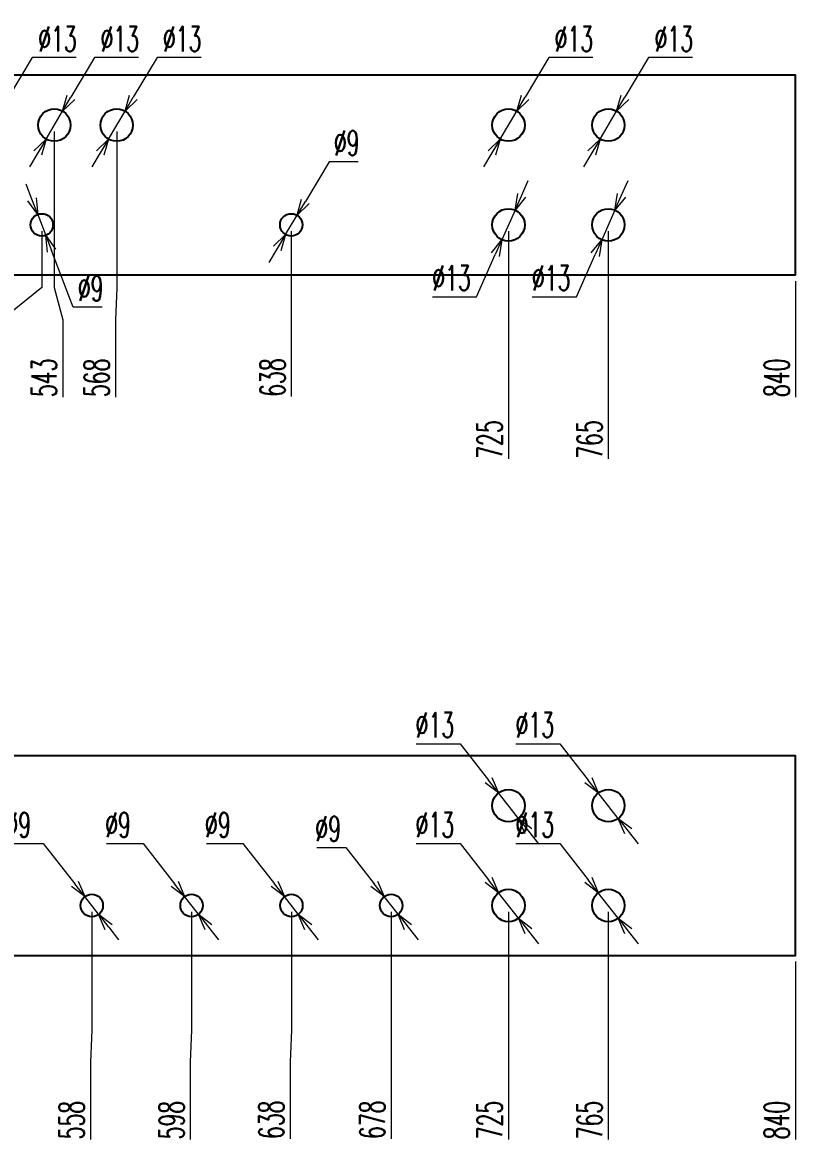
# Model space of a CAD drawing. Header units: millimetres. Extents: x 173893 to 258446, y -176540 to -123824.
# Drawn here: x 197165.2 to 197475, y -127642.5 to -127191.3 of the extents above; entities that cross this region are included whole.
import ezdxf

# ---------------------------------------------------------------- set-up
doc = ezdxf.new("R2010")
doc.units = ezdxf.units.MM
doc.header["$LTSCALE"] = 3
doc.layers.add('@.DM. NÉT CHÍNH', color=7, linetype='Continuous')
doc.layers.add('@.VISIBLE', color=7, linetype='Continuous')
doc.styles.add('Ann_w01', font='romans.shx', dxfattribs={"width": 0.6, "bigfont": 'chineset.shx'})
doc.dimstyles.new('Dim 01_SC05', dxfattribs={"dimscale": 5, "dimtxt": 2, "dimasz": 1.3, "dimexe": 0.5, "dimexo": 0.5, "dimgap": 0.5, "dimtad": 1, "dimtoh": 1, "dimdec": 1, "dimzin": 12, "dimdsep": 46, "dimtxsty": 'Ann_w01', "dimblk": 'OPEN30', "dimcen": 1.5, "dimclrd": 6, "dimclre": 6, "dimclrt": 3, "dimadec": 1, "dimazin": 3, "dimtm": 1e-09, "dimtfac": 1, "dimtdec": 1, "dimtmove": 0, "dimatfit": 3, "dimldrblk": 'OPEN30', "dimfxl": 1, "dimtolj": 1, "dimlwd": 20, "dimlwe": 20, "dimarcsym": 0})

# ---------------------------------------------------------------- blocks, each defined once
blk = doc.blocks.new('*D2486')
at = {"layer": '@.DM. NÉT CHÍNH', "color": 6, "linetype": 'Continuous', "lineweight": 20, "transparency": 16777216}
for p, q in [((197172.93, -127274.88), (197172.93, -127297.47)), ((197172.93, -127297.47), (197156.94, -127310.47)), ((197156.94, -127310.47), (197156.94, -127341.4))]:
    blk.add_line(p, q, dxfattribs=at)
at = {"layer": 'Defpoints', "color": 0, "linetype": 'Continuous', "transparency": 16777216}
for p in [(196634.97, -127252.38), (197172.93, -127272.38), (197156.94, -127323.47)]:
    blk.add_point(p, dxfattribs=at)
at = {"layer": '@.DM. NÉT CHÍNH', "color": 3, "linetype": 'Continuous', "transparency": 16777216, "insert": (197149.44, -127333.69), "char_height": 10, "attachment_point": 5, "rotation": 90, "style": 'Ann_w01'}
blk.add_mtext('\\A1;538', dxfattribs=at)
blk = doc.blocks.new('_Open30')
at = {"color": 0, "linetype": 'ByBlock', "lineweight": -2}
for p, q in [((-1, 0.268), (0, 0)), ((0, 0), (-1, -0.268)), ((0, 0), (-1, 0))]:
    blk.add_line(p, q, dxfattribs=at)
blk = doc.blocks.new('*D2487')
at = {"layer": '@.DM. NÉT CHÍNH', "color": 6, "linetype": 'Continuous', "lineweight": 20, "transparency": 16777216}
for p, q in [((197177.97, -127234.88), (197177.97, -127297.47)), ((197177.97, -127297.47), (197181.39, -127310.47)), ((197181.39, -127310.47), (197181.39, -127341.4))]:
    blk.add_line(p, q, dxfattribs=at)
at = {"layer": 'Defpoints', "color": 0, "linetype": 'Continuous', "transparency": 16777216}
for p in [(197177.97, -127232.38), (196634.97, -127252.38), (197181.39, -127323.47)]:
    blk.add_point(p, dxfattribs=at)
at = {"layer": '@.DM. NÉT CHÍNH', "color": 3, "linetype": 'Continuous', "transparency": 16777216, "insert": (197173.89, -127333.69), "char_height": 10, "attachment_point": 5, "rotation": 90, "style": 'Ann_w01'}
blk.add_mtext('\\A1;543', dxfattribs=at)
blk = doc.blocks.new('*D2488')
at = {"layer": '@.DM. NÉT CHÍNH', "color": 6, "linetype": 'Continuous', "lineweight": 20, "transparency": 16777216}
for p, q in [((197202.97, -127234.88), (197202.97, -127297.47)), ((197202.97, -127297.47), (197202.47, -127310.47)), ((197202.47, -127310.47), (197202.47, -127341.4))]:
    blk.add_line(p, q, dxfattribs=at)
at = {"layer": 'Defpoints', "color": 0, "linetype": 'Continuous', "transparency": 16777216}
for p in [(197202.97, -127232.38), (196634.97, -127252.38), (197202.47, -127323.47)]:
    blk.add_point(p, dxfattribs=at)
at = {"layer": '@.DM. NÉT CHÍNH', "color": 3, "linetype": 'Continuous', "transparency": 16777216, "insert": (197194.97, -127333.69), "char_height": 10, "attachment_point": 5, "rotation": 90, "style": 'Ann_w01'}
blk.add_mtext('\\A1;568', dxfattribs=at)
blk = doc.blocks.new('*D2489')
at = {"layer": '@.DM. NÉT CHÍNH', "color": 6, "linetype": 'Continuous', "lineweight": 20, "transparency": 16777216}
blk.add_line((197272.93, -127274.88), (197272.93, -127341.11), dxfattribs=at)
at = {"layer": 'Defpoints', "color": 0, "linetype": 'Continuous', "transparency": 16777216}
for p in [(196634.97, -127252.38), (197272.93, -127272.38), (197272.93, -127323.47)]:
    blk.add_point(p, dxfattribs=at)
at = {"layer": '@.DM. NÉT CHÍNH', "color": 3, "linetype": 'Continuous', "transparency": 16777216, "insert": (197265.43, -127333.54), "char_height": 10, "attachment_point": 5, "rotation": 90, "style": 'Ann_w01'}
blk.add_mtext('\\A1;638', dxfattribs=at)
blk = doc.blocks.new('*D2490')
at = {"layer": '@.DM. NÉT CHÍNH', "color": 6, "linetype": 'Continuous', "lineweight": 20, "transparency": 16777216}
blk.add_line((197474.97, -127294.88), (197474.97, -127341.4), dxfattribs=at)
at = {"layer": 'Defpoints', "color": 0, "linetype": 'Continuous', "transparency": 16777216}
for p in [(196634.97, -127252.38), (197474.97, -127292.38), (197474.97, -127323.47)]:
    blk.add_point(p, dxfattribs=at)
at = {"layer": '@.DM. NÉT CHÍNH', "color": 3, "linetype": 'Continuous', "transparency": 16777216, "insert": (197467.47, -127333.69), "char_height": 10, "attachment_point": 5, "rotation": 90, "style": 'Ann_w01'}
blk.add_mtext('\\A1;840', dxfattribs=at)
blk = doc.blocks.new('*D2503')
at = {"layer": '@.DM. NÉT CHÍNH', "color": 6, "linetype": 'Continuous', "lineweight": 20, "transparency": 16777216}
for p, q in [((197192.97, -127547.58), (197192.97, -127594.89)), ((197192.97, -127594.89), (197192.47, -127607.89)), ((197192.47, -127607.89), (197192.47, -127638.82))]:
    blk.add_line(p, q, dxfattribs=at)
at = {"layer": 'Defpoints', "color": 0, "linetype": 'Continuous', "transparency": 16777216}
for p in [(196634.97, -127525.08), (197192.97, -127545.08), (197192.47, -127620.89)]:
    blk.add_point(p, dxfattribs=at)
at = {"layer": '@.DM. NÉT CHÍNH', "color": 3, "linetype": 'Continuous', "transparency": 16777216, "insert": (197184.97, -127631.1), "char_height": 10, "attachment_point": 5, "rotation": 90, "style": 'Ann_w01'}
blk.add_mtext('\\A1;558', dxfattribs=at)
blk = doc.blocks.new('*D2504')
at = {"layer": '@.DM. NÉT CHÍNH', "color": 6, "linetype": 'Continuous', "lineweight": 20, "transparency": 16777216}
for p, q in [((197232.97, -127547.58), (197232.97, -127594.89)), ((197232.97, -127594.89), (197232.47, -127607.89)), ((197232.47, -127607.89), (197232.47, -127638.82))]:
    blk.add_line(p, q, dxfattribs=at)
at = {"layer": 'Defpoints', "color": 0, "linetype": 'Continuous', "transparency": 16777216}
for p in [(196634.97, -127525.08), (197232.97, -127545.08), (197232.47, -127620.89)]:
    blk.add_point(p, dxfattribs=at)
at = {"layer": '@.DM. NÉT CHÍNH', "color": 3, "linetype": 'Continuous', "transparency": 16777216, "insert": (197224.97, -127631.1), "char_height": 10, "attachment_point": 5, "rotation": 90, "style": 'Ann_w01'}
blk.add_mtext('\\A1;598', dxfattribs=at)
blk = doc.blocks.new('*D2505')
at = {"layer": '@.DM. NÉT CHÍNH', "color": 6, "linetype": 'Continuous', "lineweight": 20, "transparency": 16777216}
for p, q in [((197272.97, -127547.58), (197272.97, -127594.89)), ((197272.97, -127594.89), (197272.47, -127607.89)), ((197272.47, -127607.89), (197272.47, -127638.53))]:
    blk.add_line(p, q, dxfattribs=at)
at = {"layer": 'Defpoints', "color": 0, "linetype": 'Continuous', "transparency": 16777216}
for p in [(196634.97, -127525.08), (197272.97, -127545.08), (197272.47, -127620.89)]:
    blk.add_point(p, dxfattribs=at)
at = {"layer": '@.DM. NÉT CHÍNH', "color": 3, "linetype": 'Continuous', "transparency": 16777216, "insert": (197264.97, -127630.96), "char_height": 10, "attachment_point": 5, "rotation": 90, "style": 'Ann_w01'}
blk.add_mtext('\\A1;638', dxfattribs=at)
blk = doc.blocks.new('*D2506')
at = {"layer": '@.DM. NÉT CHÍNH', "color": 6, "linetype": 'Continuous', "lineweight": 20, "transparency": 16777216}
blk.add_line((197312.93, -127547.58), (197312.93, -127638.53), dxfattribs=at)
at = {"layer": 'Defpoints', "color": 0, "linetype": 'Continuous', "transparency": 16777216}
for p in [(196634.97, -127525.08), (197312.93, -127545.08), (197312.93, -127620.89)]:
    blk.add_point(p, dxfattribs=at)
at = {"layer": '@.DM. NÉT CHÍNH', "color": 3, "linetype": 'Continuous', "transparency": 16777216, "insert": (197305.43, -127630.96), "char_height": 10, "attachment_point": 5, "rotation": 90, "style": 'Ann_w01'}
blk.add_mtext('\\A1;678', dxfattribs=at)
blk = doc.blocks.new('*D2507')
at = {"layer": '@.DM. NÉT CHÍNH', "color": 6, "linetype": 'Continuous', "lineweight": 20, "transparency": 16777216}
blk.add_line((197359.97, -127547.58), (197359.97, -127638.82), dxfattribs=at)
at = {"layer": 'Defpoints', "color": 0, "linetype": 'Continuous', "transparency": 16777216}
for p in [(196634.97, -127525.08), (197359.97, -127545.08), (197359.97, -127620.89)]:
    blk.add_point(p, dxfattribs=at)
at = {"layer": '@.DM. NÉT CHÍNH', "color": 3, "linetype": 'Continuous', "transparency": 16777216, "insert": (197352.47, -127631.1), "char_height": 10, "attachment_point": 5, "rotation": 90, "style": 'Ann_w01'}
blk.add_mtext('\\A1;725', dxfattribs=at)
blk = doc.blocks.new('*D2508')
at = {"layer": '@.DM. NÉT CHÍNH', "color": 6, "linetype": 'Continuous', "lineweight": 20, "transparency": 16777216}
blk.add_line((197399.97, -127547.58), (197399.97, -127638.82), dxfattribs=at)
at = {"layer": 'Defpoints', "color": 0, "linetype": 'Continuous', "transparency": 16777216}
for p in [(196634.97, -127525.08), (197399.97, -127545.08), (197399.97, -127620.89)]:
    blk.add_point(p, dxfattribs=at)
at = {"layer": '@.DM. NÉT CHÍNH', "color": 3, "linetype": 'Continuous', "transparency": 16777216, "insert": (197392.47, -127631.1), "char_height": 10, "attachment_point": 5, "rotation": 90, "style": 'Ann_w01'}
blk.add_mtext('\\A1;765', dxfattribs=at)
blk = doc.blocks.new('*D2509')
at = {"layer": '@.DM. NÉT CHÍNH', "color": 6, "linetype": 'Continuous', "lineweight": 20, "transparency": 16777216}
blk.add_line((197474.97, -127567.58), (197474.97, -127638.82), dxfattribs=at)
at = {"layer": 'Defpoints', "color": 0, "linetype": 'Continuous', "transparency": 16777216}
for p in [(196634.97, -127525.08), (197474.97, -127565.08), (197474.97, -127620.89)]:
    blk.add_point(p, dxfattribs=at)
at = {"layer": '@.DM. NÉT CHÍNH', "color": 3, "linetype": 'Continuous', "transparency": 16777216, "insert": (197467.47, -127631.1), "char_height": 10, "attachment_point": 5, "rotation": 90, "style": 'Ann_w01'}
blk.add_mtext('\\A1;840', dxfattribs=at)
blk = doc.blocks.new('*D2528')
at = {"layer": '@.DM. NÉT CHÍNH', "color": 6, "linetype": 'Continuous', "lineweight": 20, "transparency": 16777216}
for p, q in [((197238.92, -127520.27), (197253.56, -127520.27)), ((197253.56, -127520.27), (197266.19, -127536.42)), ((197275.74, -127548.63), (197270.2, -127541.54)), ((197279.75, -127553.75), (197283.75, -127558.87))]:
    blk.add_line(p, q, dxfattribs=at)
at = {"layer": 'Defpoints', "color": 0, "linetype": 'Continuous', "transparency": 16777216}
for p in [(197270.2, -127541.54), (197275.74, -127548.63)]:
    blk.add_point(p, dxfattribs=at)
at = {"layer": '@.DM. NÉT CHÍNH', "color": 6, "linetype": 'Continuous', "lineweight": 20, "transparency": 16777216, "xscale": 6.5, "yscale": 6.5, "zscale": 6.5}
for p, rotation in [((197270.2, -127541.54), 308.0345756829726), ((197275.74, -127548.63), 128.0345756829726)]:
    blk.add_blockref('_Open30', p, dxfattribs=dict(at, rotation=rotation))
at = {"layer": '@.DM. NÉT CHÍNH', "color": 3, "linetype": 'Continuous', "transparency": 16777216, "insert": (197243.49, -127512.77), "char_height": 10, "attachment_point": 5, "style": 'Ann_w01'}
blk.add_mtext('\\A1;∅9', dxfattribs=at)
blk = doc.blocks.new('*D2529')
at = {"layer": '@.DM. NÉT CHÍNH', "color": 6, "linetype": 'Continuous', "lineweight": 20, "transparency": 16777216}
for p, q in [((197198.92, -127520.27), (197213.56, -127520.27)), ((197213.56, -127520.27), (197226.19, -127536.42)), ((197235.74, -127548.63), (197230.2, -127541.54)), ((197239.75, -127553.75), (197243.75, -127558.87))]:
    blk.add_line(p, q, dxfattribs=at)
at = {"layer": 'Defpoints', "color": 0, "linetype": 'Continuous', "transparency": 16777216}
for p in [(197230.2, -127541.54), (197235.74, -127548.63)]:
    blk.add_point(p, dxfattribs=at)
at = {"layer": '@.DM. NÉT CHÍNH', "color": 6, "linetype": 'Continuous', "lineweight": 20, "transparency": 16777216, "xscale": 6.5, "yscale": 6.5, "zscale": 6.5}
for p, rotation in [((197230.2, -127541.54), 308.0345756829408), ((197235.74, -127548.63), 128.0345756829408)]:
    blk.add_blockref('_Open30', p, dxfattribs=dict(at, rotation=rotation))
at = {"layer": '@.DM. NÉT CHÍNH', "color": 3, "linetype": 'Continuous', "transparency": 16777216, "insert": (197203.49, -127512.77), "char_height": 10, "attachment_point": 5, "style": 'Ann_w01'}
blk.add_mtext('\\A1;∅9', dxfattribs=at)
blk = doc.blocks.new('*D2530')
at = {"layer": '@.DM. NÉT CHÍNH', "color": 6, "linetype": 'Continuous', "lineweight": 20, "transparency": 16777216}
for p, q in [((197158.92, -127520.27), (197173.56, -127520.27)), ((197173.56, -127520.27), (197186.19, -127536.42)), ((197195.74, -127548.63), (197190.2, -127541.54)), ((197199.75, -127553.75), (197203.75, -127558.87))]:
    blk.add_line(p, q, dxfattribs=at)
at = {"layer": 'Defpoints', "color": 0, "linetype": 'Continuous', "transparency": 16777216}
for p in [(197190.2, -127541.54), (197195.74, -127548.63)]:
    blk.add_point(p, dxfattribs=at)
at = {"layer": '@.DM. NÉT CHÍNH', "color": 6, "linetype": 'Continuous', "lineweight": 20, "transparency": 16777216, "xscale": 6.5, "yscale": 6.5, "zscale": 6.5}
for p, rotation in [((197190.2, -127541.54), 308.0345756821794), ((197195.74, -127548.63), 128.0345756821794)]:
    blk.add_blockref('_Open30', p, dxfattribs=dict(at, rotation=rotation))
at = {"layer": '@.DM. NÉT CHÍNH', "color": 3, "linetype": 'Continuous', "transparency": 16777216, "insert": (197163.49, -127512.77), "char_height": 10, "attachment_point": 5, "style": 'Ann_w01'}
blk.add_mtext('\\A1;∅9', dxfattribs=at)
blk = doc.blocks.new('*D2538')
at = {"layer": '@.DM. NÉT CHÍNH', "color": 6, "linetype": 'Continuous', "lineweight": 20, "transparency": 16777216}
for p, q in [((197362.92, -127520.27), (197380.56, -127520.27)), ((197380.56, -127520.27), (197391.96, -127534.84)), ((197403.97, -127550.2), (197395.96, -127539.96)), ((197407.98, -127555.32), (197411.98, -127560.44))]:
    blk.add_line(p, q, dxfattribs=at)
at = {"layer": 'Defpoints', "color": 0, "linetype": 'Continuous', "transparency": 16777216}
for p in [(197395.96, -127539.96), (197403.97, -127550.2)]:
    blk.add_point(p, dxfattribs=at)
at = {"layer": '@.DM. NÉT CHÍNH', "color": 6, "linetype": 'Continuous', "lineweight": 20, "transparency": 16777216, "xscale": 6.5, "yscale": 6.5, "zscale": 6.5}
for p, rotation in [((197395.96, -127539.96), 308.0345756827343), ((197403.97, -127550.2), 128.0345756827343)]:
    blk.add_blockref('_Open30', p, dxfattribs=dict(at, rotation=rotation))
at = {"layer": '@.DM. NÉT CHÍNH', "color": 3, "linetype": 'Continuous', "transparency": 16777216, "insert": (197370.49, -127512.77), "char_height": 10, "attachment_point": 5, "style": 'Ann_w01'}
blk.add_mtext('\\A1;∅13', dxfattribs=at)
blk = doc.blocks.new('*D2539')
at = {"layer": '@.DM. NÉT CHÍNH', "color": 6, "linetype": 'Continuous', "lineweight": 20, "transparency": 16777216}
for p, q in [((197322.92, -127520.27), (197340.56, -127520.27)), ((197340.56, -127520.27), (197351.96, -127534.84)), ((197363.97, -127550.2), (197355.96, -127539.96)), ((197367.98, -127555.32), (197371.98, -127560.44))]:
    blk.add_line(p, q, dxfattribs=at)
at = {"layer": 'Defpoints', "color": 0, "linetype": 'Continuous', "transparency": 16777216}
for p in [(197355.96, -127539.96), (197363.97, -127550.2)]:
    blk.add_point(p, dxfattribs=at)
at = {"layer": '@.DM. NÉT CHÍNH', "color": 6, "linetype": 'Continuous', "lineweight": 20, "transparency": 16777216, "xscale": 6.5, "yscale": 6.5, "zscale": 6.5}
for p, rotation in [((197355.96, -127539.96), 308.0345756827563), ((197363.97, -127550.2), 128.0345756827563)]:
    blk.add_blockref('_Open30', p, dxfattribs=dict(at, rotation=rotation))
at = {"layer": '@.DM. NÉT CHÍNH', "color": 3, "linetype": 'Continuous', "transparency": 16777216, "insert": (197330.49, -127512.77), "char_height": 10, "attachment_point": 5, "style": 'Ann_w01'}
blk.add_mtext('\\A1;∅13', dxfattribs=at)
blk = doc.blocks.new('*D2540')
at = {"layer": '@.DM. NÉT CHÍNH', "color": 6, "linetype": 'Continuous', "lineweight": 20, "transparency": 16777216}
for p, q in [((197362.92, -127480.27), (197380.56, -127480.27)), ((197380.56, -127480.27), (197391.96, -127494.84)), ((197403.97, -127510.2), (197395.96, -127499.96)), ((197407.98, -127515.32), (197411.98, -127520.44))]:
    blk.add_line(p, q, dxfattribs=at)
at = {"layer": 'Defpoints', "color": 0, "linetype": 'Continuous', "transparency": 16777216}
for p in [(197395.96, -127499.96), (197403.97, -127510.2)]:
    blk.add_point(p, dxfattribs=at)
at = {"layer": '@.DM. NÉT CHÍNH', "color": 6, "linetype": 'Continuous', "lineweight": 20, "transparency": 16777216, "xscale": 6.5, "yscale": 6.5, "zscale": 6.5}
for p, rotation in [((197395.96, -127499.96), 308.0345756827388), ((197403.97, -127510.2), 128.0345756827388)]:
    blk.add_blockref('_Open30', p, dxfattribs=dict(at, rotation=rotation))
at = {"layer": '@.DM. NÉT CHÍNH', "color": 3, "linetype": 'Continuous', "transparency": 16777216, "insert": (197370.49, -127472.77), "char_height": 10, "attachment_point": 5, "style": 'Ann_w01'}
blk.add_mtext('\\A1;∅13', dxfattribs=at)
blk = doc.blocks.new('*D2541')
at = {"layer": '@.DM. NÉT CHÍNH', "color": 6, "linetype": 'Continuous', "lineweight": 20, "transparency": 16777216}
for p, q in [((197322.92, -127480.27), (197340.56, -127480.27)), ((197340.56, -127480.27), (197351.96, -127494.84)), ((197363.97, -127510.2), (197355.96, -127499.96)), ((197367.98, -127515.32), (197371.98, -127520.44))]:
    blk.add_line(p, q, dxfattribs=at)
at = {"layer": 'Defpoints', "color": 0, "linetype": 'Continuous', "transparency": 16777216}
for p in [(197355.96, -127499.96), (197363.97, -127510.2)]:
    blk.add_point(p, dxfattribs=at)
at = {"layer": '@.DM. NÉT CHÍNH', "color": 6, "linetype": 'Continuous', "lineweight": 20, "transparency": 16777216, "xscale": 6.5, "yscale": 6.5, "zscale": 6.5}
for p, rotation in [((197355.96, -127499.96), 308.0345756833405), ((197363.97, -127510.2), 128.0345756833405)]:
    blk.add_blockref('_Open30', p, dxfattribs=dict(at, rotation=rotation))
at = {"layer": '@.DM. NÉT CHÍNH', "color": 3, "linetype": 'Continuous', "transparency": 16777216, "insert": (197330.49, -127472.77), "char_height": 10, "attachment_point": 5, "style": 'Ann_w01'}
blk.add_mtext('\\A1;∅13', dxfattribs=at)
blk = doc.blocks.new('*D2544')
at = {"layer": '@.DM. NÉT CHÍNH', "color": 6, "linetype": 'Continuous', "lineweight": 20, "transparency": 16777216}
for p, q in [((197283.11, -127521.85), (197294.75, -127521.85)), ((197294.75, -127521.85), (197306.15, -127536.42)), ((197315.7, -127548.63), (197310.16, -127541.54)), ((197319.71, -127553.75), (197323.71, -127558.87))]:
    blk.add_line(p, q, dxfattribs=at)
at = {"layer": 'Defpoints', "color": 0, "linetype": 'Continuous', "transparency": 16777216}
for p in [(197310.16, -127541.54), (197315.7, -127548.63)]:
    blk.add_point(p, dxfattribs=at)
at = {"layer": '@.DM. NÉT CHÍNH', "color": 6, "linetype": 'Continuous', "lineweight": 20, "transparency": 16777216, "xscale": 6.5, "yscale": 6.5, "zscale": 6.5}
for p, rotation in [((197310.16, -127541.54), 308.0345756829726), ((197315.7, -127548.63), 128.0345756829726)]:
    blk.add_blockref('_Open30', p, dxfattribs=dict(at, rotation=rotation))
at = {"layer": '@.DM. NÉT CHÍNH', "color": 3, "linetype": 'Continuous', "transparency": 16777216, "insert": (197287.68, -127514.35), "char_height": 10, "attachment_point": 5, "style": 'Ann_w01'}
blk.add_mtext('\\A1;∅9', dxfattribs=at)
blk = doc.blocks.new('*D2604')
at = {"layer": '@.DM. NÉT CHÍNH', "color": 6, "linetype": 'Continuous', "lineweight": 20, "transparency": 16777216}
blk.add_line((197359.97, -127274.88), (197359.97, -127366.11), dxfattribs=at)
at = {"layer": 'Defpoints', "color": 0, "linetype": 'Continuous', "transparency": 16777216}
for p in [(196634.97, -127252.38), (197359.97, -127272.38), (197359.97, -127348.19)]:
    blk.add_point(p, dxfattribs=at)
at = {"layer": '@.DM. NÉT CHÍNH', "color": 3, "linetype": 'Continuous', "transparency": 16777216, "insert": (197352.47, -127358.4), "char_height": 10, "attachment_point": 5, "rotation": 90, "style": 'Ann_w01'}
blk.add_mtext('\\A1;725', dxfattribs=at)
blk = doc.blocks.new('*D2605')
at = {"layer": '@.DM. NÉT CHÍNH', "color": 6, "linetype": 'Continuous', "lineweight": 20, "transparency": 16777216}
blk.add_line((197399.97, -127274.88), (197399.97, -127366.11), dxfattribs=at)
at = {"layer": 'Defpoints', "color": 0, "linetype": 'Continuous', "transparency": 16777216}
for p in [(196634.97, -127252.38), (197399.97, -127272.38), (197399.97, -127348.19)]:
    blk.add_point(p, dxfattribs=at)
at = {"layer": '@.DM. NÉT CHÍNH', "color": 3, "linetype": 'Continuous', "transparency": 16777216, "insert": (197392.47, -127358.4), "char_height": 10, "attachment_point": 5, "rotation": 90, "style": 'Ann_w01'}
blk.add_mtext('\\A1;765', dxfattribs=at)
blk = doc.blocks.new('*D4108')
at = {"layer": '@.DM. NÉT CHÍNH', "color": 6, "linetype": 'Continuous', "lineweight": 20, "transparency": 16777216}
for p, q in [((197416.12, -127205.34), (197406.63, -127221.22)), ((197433.76, -127205.34), (197416.12, -127205.34)), ((197396.64, -127237.96), (197403.3, -127226.8)), ((197393.3, -127243.54), (197389.97, -127249.13))]:
    blk.add_line(p, q, dxfattribs=at)
at = {"layer": 'Defpoints', "color": 0, "linetype": 'Continuous', "transparency": 16777216}
for p in [(197403.3, -127226.8), (197396.64, -127237.96)]:
    blk.add_point(p, dxfattribs=at)
at = {"layer": '@.DM. NÉT CHÍNH', "color": 6, "linetype": 'Continuous', "lineweight": 20, "transparency": 16777216, "xscale": 6.5, "yscale": 6.5, "zscale": 6.5}
for p, rotation in [((197403.3, -127226.8), 239.159548187331), ((197396.64, -127237.96), 59.159548187331)]:
    blk.add_blockref('_Open30', p, dxfattribs=dict(at, rotation=rotation))
at = {"layer": '@.DM. NÉT CHÍNH', "color": 3, "linetype": 'Continuous', "transparency": 16777216, "insert": (197426.19, -127197.84), "char_height": 10, "attachment_point": 5, "style": 'Ann_w01'}
blk.add_mtext('\\A1;∅13', dxfattribs=at)
blk = doc.blocks.new('*D4109')
at = {"layer": '@.DM. NÉT CHÍNH', "color": 6, "linetype": 'Continuous', "lineweight": 20, "transparency": 16777216}
for p, q in [((197376.12, -127205.34), (197366.63, -127221.22)), ((197393.76, -127205.34), (197376.12, -127205.34)), ((197356.64, -127237.96), (197363.3, -127226.8)), ((197353.3, -127243.54), (197349.97, -127249.13))]:
    blk.add_line(p, q, dxfattribs=at)
at = {"layer": 'Defpoints', "color": 0, "linetype": 'Continuous', "transparency": 16777216}
for p in [(197363.3, -127226.8), (197356.64, -127237.96)]:
    blk.add_point(p, dxfattribs=at)
at = {"layer": '@.DM. NÉT CHÍNH', "color": 6, "linetype": 'Continuous', "lineweight": 20, "transparency": 16777216, "xscale": 6.5, "yscale": 6.5, "zscale": 6.5}
for p, rotation in [((197363.3, -127226.8), 239.159548187474), ((197356.64, -127237.96), 59.159548187474)]:
    blk.add_blockref('_Open30', p, dxfattribs=dict(at, rotation=rotation))
at = {"layer": '@.DM. NÉT CHÍNH', "color": 3, "linetype": 'Continuous', "transparency": 16777216, "insert": (197386.19, -127197.84), "char_height": 10, "attachment_point": 5, "style": 'Ann_w01'}
blk.add_mtext('\\A1;∅13', dxfattribs=at)
blk = doc.blocks.new('*D4110')
at = {"layer": '@.DM. NÉT CHÍNH', "color": 6, "linetype": 'Continuous', "lineweight": 20, "transparency": 16777216}
for p, q in [((197219.12, -127205.34), (197209.63, -127221.22)), ((197236.76, -127205.34), (197219.12, -127205.34)), ((197199.64, -127237.96), (197206.3, -127226.8)), ((197196.3, -127243.54), (197192.97, -127249.13))]:
    blk.add_line(p, q, dxfattribs=at)
at = {"layer": 'Defpoints', "color": 0, "linetype": 'Continuous', "transparency": 16777216}
for p in [(197206.3, -127226.8), (197199.64, -127237.96)]:
    blk.add_point(p, dxfattribs=at)
at = {"layer": '@.DM. NÉT CHÍNH', "color": 6, "linetype": 'Continuous', "lineweight": 20, "transparency": 16777216, "xscale": 6.5, "yscale": 6.5, "zscale": 6.5}
for p, rotation in [((197206.3, -127226.8), 239.159548187474), ((197199.64, -127237.96), 59.159548187474)]:
    blk.add_blockref('_Open30', p, dxfattribs=dict(at, rotation=rotation))
at = {"layer": '@.DM. NÉT CHÍNH', "color": 3, "linetype": 'Continuous', "transparency": 16777216, "insert": (197229.19, -127197.84), "char_height": 10, "attachment_point": 5, "style": 'Ann_w01'}
blk.add_mtext('\\A1;∅13', dxfattribs=at)
blk = doc.blocks.new('*D4111')
at = {"layer": '@.DM. NÉT CHÍNH', "color": 6, "linetype": 'Continuous', "lineweight": 20, "transparency": 16777216}
for p, q in [((197169.12, -127205.34), (197159.63, -127221.22)), ((197186.76, -127205.34), (197169.12, -127205.34)), ((197149.64, -127237.96), (197156.3, -127226.8)), ((197146.3, -127243.54), (197142.97, -127249.13))]:
    blk.add_line(p, q, dxfattribs=at)
at = {"layer": 'Defpoints', "color": 0, "linetype": 'Continuous', "transparency": 16777216}
for p in [(197156.3, -127226.8), (197149.64, -127237.96)]:
    blk.add_point(p, dxfattribs=at)
at = {"layer": '@.DM. NÉT CHÍNH', "color": 6, "linetype": 'Continuous', "lineweight": 20, "transparency": 16777216, "xscale": 6.5, "yscale": 6.5, "zscale": 6.5}
for p, rotation in [((197156.3, -127226.8), 239.159548187474), ((197149.64, -127237.96), 59.159548187474)]:
    blk.add_blockref('_Open30', p, dxfattribs=dict(at, rotation=rotation))
at = {"layer": '@.DM. NÉT CHÍNH', "color": 3, "linetype": 'Continuous', "transparency": 16777216, "insert": (197179.19, -127197.84), "char_height": 10, "attachment_point": 5, "style": 'Ann_w01'}
blk.add_mtext('\\A1;∅13', dxfattribs=at)
blk = doc.blocks.new('*D4112')
at = {"layer": '@.DM. NÉT CHÍNH', "color": 6, "linetype": 'Continuous', "lineweight": 20, "transparency": 16777216}
for p, q in [((197194.12, -127205.34), (197184.63, -127221.22)), ((197211.76, -127205.34), (197194.12, -127205.34)), ((197174.64, -127237.96), (197181.3, -127226.8)), ((197171.3, -127243.54), (197167.97, -127249.13))]:
    blk.add_line(p, q, dxfattribs=at)
at = {"layer": 'Defpoints', "color": 0, "linetype": 'Continuous', "transparency": 16777216}
for p in [(197181.3, -127226.8), (197174.64, -127237.96)]:
    blk.add_point(p, dxfattribs=at)
at = {"layer": '@.DM. NÉT CHÍNH', "color": 6, "linetype": 'Continuous', "lineweight": 20, "transparency": 16777216, "xscale": 6.5, "yscale": 6.5, "zscale": 6.5}
for p, rotation in [((197181.3, -127226.8), 239.1595481873639), ((197174.64, -127237.96), 59.15954818736394)]:
    blk.add_blockref('_Open30', p, dxfattribs=dict(at, rotation=rotation))
at = {"layer": '@.DM. NÉT CHÍNH', "color": 3, "linetype": 'Continuous', "transparency": 16777216, "insert": (197204.19, -127197.84), "char_height": 10, "attachment_point": 5, "style": 'Ann_w01'}
blk.add_mtext('\\A1;∅13', dxfattribs=at)
blk = doc.blocks.new('*D4116')
at = {"layer": '@.DM. NÉT CHÍNH', "color": 6, "linetype": 'Continuous', "lineweight": 20, "transparency": 16777216}
for p, q in [((197288.05, -127247.05), (197278.57, -127262.94)), ((197299.7, -127247.05), (197288.05, -127247.05)), ((197270.62, -127276.25), (197275.24, -127268.52)), ((197267.29, -127281.83), (197263.96, -127287.41))]:
    blk.add_line(p, q, dxfattribs=at)
at = {"layer": 'Defpoints', "color": 0, "linetype": 'Continuous', "transparency": 16777216}
for p in [(197275.24, -127268.52), (197270.62, -127276.25)]:
    blk.add_point(p, dxfattribs=at)
at = {"layer": '@.DM. NÉT CHÍNH', "color": 6, "linetype": 'Continuous', "lineweight": 20, "transparency": 16777216, "xscale": 6.5, "yscale": 6.5, "zscale": 6.5}
for p, rotation in [((197275.24, -127268.52), 239.1595481873312), ((197270.62, -127276.25), 59.15954818733125)]:
    blk.add_blockref('_Open30', p, dxfattribs=dict(at, rotation=rotation))
at = {"layer": '@.DM. NÉT CHÍNH', "color": 3, "linetype": 'Continuous', "transparency": 16777216, "insert": (197295.12, -127239.55), "char_height": 10, "attachment_point": 5, "style": 'Ann_w01'}
blk.add_mtext('\\A1;∅9', dxfattribs=at)
blk = doc.blocks.new('*D4117')
at = {"layer": '@.DM. NÉT CHÍNH', "color": 6, "linetype": 'Continuous', "lineweight": 20, "transparency": 16777216}
for p, q in [((197169.02, -127262.1), (197166.7, -127256.03)), ((197171.33, -127268.18), (197174.53, -127276.59)), ((197185.48, -127305.34), (197176.84, -127282.66)), ((197197.12, -127305.34), (197185.48, -127305.34))]:
    blk.add_line(p, q, dxfattribs=at)
at = {"layer": 'Defpoints', "color": 0, "linetype": 'Continuous', "transparency": 16777216}
for p in [(197171.33, -127268.18), (197174.53, -127276.59)]:
    blk.add_point(p, dxfattribs=at)
at = {"layer": '@.DM. NÉT CHÍNH', "color": 6, "linetype": 'Continuous', "lineweight": 20, "transparency": 16777216, "xscale": 6.5, "yscale": 6.5, "zscale": 6.5}
for p, rotation in [((197171.33, -127268.18), 290.8412003454948), ((197174.53, -127276.59), 110.8412003454948)]:
    blk.add_blockref('_Open30', p, dxfattribs=dict(at, rotation=rotation))
at = {"layer": '@.DM. NÉT CHÍNH', "color": 3, "linetype": 'Continuous', "transparency": 16777216, "insert": (197192.55, -127297.84), "char_height": 10, "attachment_point": 5, "style": 'Ann_w01'}
blk.add_mtext('\\A1;∅9', dxfattribs=at)
blk = doc.blocks.new('*D4120')
at = {"layer": '@.DM. NÉT CHÍNH', "color": 6, "linetype": 'Continuous', "lineweight": 20, "transparency": 16777216}
for p, q in [((197405.25, -127260.51), (197407.89, -127254.57)), ((197402.61, -127266.44), (197397.33, -127278.32)), ((197387.17, -127301.16), (197394.68, -127284.26)), ((197369.52, -127301.16), (197387.17, -127301.16))]:
    blk.add_line(p, q, dxfattribs=at)
at = {"layer": 'Defpoints', "color": 0, "linetype": 'Continuous', "transparency": 16777216}
for p in [(197402.61, -127266.44), (197397.33, -127278.32)]:
    blk.add_point(p, dxfattribs=at)
at = {"layer": '@.DM. NÉT CHÍNH', "color": 6, "linetype": 'Continuous', "lineweight": 20, "transparency": 16777216, "xscale": 6.5, "yscale": 6.5, "zscale": 6.5}
for p, rotation in [((197402.61, -127266.44), 246.0178734331576), ((197397.33, -127278.32), 66.01787343315759)]:
    blk.add_blockref('_Open30', p, dxfattribs=dict(at, rotation=rotation))
at = {"layer": '@.DM. NÉT CHÍNH', "color": 3, "linetype": 'Continuous', "transparency": 16777216, "insert": (197377.09, -127293.66), "char_height": 10, "attachment_point": 5, "style": 'Ann_w01'}
blk.add_mtext('\\A1;∅13', dxfattribs=at)
blk = doc.blocks.new('*D4121')
at = {"layer": '@.DM. NÉT CHÍNH', "color": 6, "linetype": 'Continuous', "lineweight": 20, "transparency": 16777216}
for p, q in [((197365.25, -127260.51), (197367.89, -127254.57)), ((197362.61, -127266.44), (197357.33, -127278.32)), ((197347.17, -127301.16), (197354.68, -127284.26)), ((197329.52, -127301.16), (197347.17, -127301.16))]:
    blk.add_line(p, q, dxfattribs=at)
at = {"layer": 'Defpoints', "color": 0, "linetype": 'Continuous', "transparency": 16777216}
for p in [(197362.61, -127266.44), (197357.33, -127278.32)]:
    blk.add_point(p, dxfattribs=at)
at = {"layer": '@.DM. NÉT CHÍNH', "color": 6, "linetype": 'Continuous', "lineweight": 20, "transparency": 16777216, "xscale": 6.5, "yscale": 6.5, "zscale": 6.5}
for p, rotation in [((197362.61, -127266.44), 246.0178734329883), ((197357.33, -127278.32), 66.0178734329883)]:
    blk.add_blockref('_Open30', p, dxfattribs=dict(at, rotation=rotation))
at = {"layer": '@.DM. NÉT CHÍNH', "color": 3, "linetype": 'Continuous', "transparency": 16777216, "insert": (197337.09, -127293.66), "char_height": 10, "attachment_point": 5, "style": 'Ann_w01'}
blk.add_mtext('\\A1;∅13', dxfattribs=at)

msp = doc.modelspace()

# ---------------------------------------------------------------- linework, layer by layer
at = {"layer": '@.DM. NÉT CHÍNH', "color": 4, "linetype": 'Continuous'}
msp.add_lwpolyline([(196634.97, -127292.38), (197474.97, -127292.38), (197474.97, -127212.38), (196634.97, -127212.38)], close=True, dxfattribs=at)
for centre, radius in [((197177.97, -127232.38), 6.5), ((197202.97, -127232.38), 6.5), ((197172.93, -127272.38), 4.5), ((197272.93, -127272.38), 4.5)]:
    msp.add_circle(centre, radius, dxfattribs=at)
at = {"layer": '@.VISIBLE', "color": 0}
msp.add_lwpolyline([(196634.97, -127565.08), (197474.97, -127565.08), (197474.97, -127485.08), (196634.97, -127485.08)], close=True, dxfattribs=at)
for centre, radius in [((197359.97, -127232.38), 6.5), ((197399.97, -127232.38), 6.5), ((197359.97, -127272.38), 6.5), ((197399.97, -127272.38), 6.5), ((197359.97, -127505.08), 6.5), ((197399.97, -127505.08), 6.5), ((197359.97, -127545.08), 6.5), ((197399.97, -127545.08), 6.5), ((197192.97, -127545.08), 4.5), ((197232.97, -127545.08), 4.5), ((197272.97, -127545.08), 4.5), ((197312.93, -127545.08), 4.5)]:
    msp.add_circle(centre, radius, dxfattribs=at)

# ---------------------------------------------------------------- dimensions: what is measured, and where the dimension line sits
at = {"layer": '@.DM. NÉT CHÍNH', "linetype": 'Continuous'}
for p1, p2, picture, middle in [((197149.64, -127237.96), (197156.3, -127226.8), '*D4111', (197179.19, -127205.34)), ((197174.64, -127237.96), (197181.3, -127226.8), '*D4112', (197204.19, -127205.34)), ((197199.64, -127237.96), (197206.3, -127226.8), '*D4110', (197229.19, -127205.34)), ((197356.64, -127237.96), (197363.3, -127226.8), '*D4109', (197386.19, -127205.34)), ((197396.64, -127237.96), (197403.3, -127226.8), '*D4108', (197426.19, -127205.34)), ((197270.62, -127276.25), (197275.24, -127268.52), '*D4116', (197295.12, -127247.05)), ((197171.33, -127268.18), (197174.53, -127276.59), '*D4117', (197192.55, -127305.34)), ((197362.61, -127266.44), (197357.33, -127278.32), '*D4121', (197337.09, -127301.16)), ((197402.61, -127266.44), (197397.33, -127278.32), '*D4120', (197377.09, -127301.16)), ((197363.97, -127510.2), (197355.96, -127499.96), '*D2541', (197330.49, -127480.27)), ((197403.97, -127510.2), (197395.96, -127499.96), '*D2540', (197370.49, -127480.27)), ((197195.74, -127548.63), (197190.2, -127541.54), '*D2530', (197163.49, -127520.27)), ((197235.74, -127548.63), (197230.2, -127541.54), '*D2529', (197203.49, -127520.27)), ((197275.74, -127548.63), (197270.2, -127541.54), '*D2528', (197243.49, -127520.27)), ((197315.7, -127548.63), (197310.16, -127541.54), '*D2544', (197287.68, -127521.85)), ((197363.97, -127550.2), (197355.96, -127539.96), '*D2539', (197330.49, -127520.27)), ((197403.97, -127550.2), (197395.96, -127539.96), '*D2538', (197370.49, -127520.27))]:
    dim = msp.add_diameter_dim_2p(p1=p1, p2=p2, dimstyle='Dim 01_SC05', dxfattribs=at)
    dim.commit()
    dim.dimension.update_dxf_attribs({"geometry": picture, "text_midpoint": middle, "dimtype": 163})
for feature_location, offset, origin, picture, middle in [((197177.97, -127232.38), (3.42, -91.09), (196634.97, -127252.38), '*D2487', (197173.89, -127333.69)), ((197202.97, -127232.38), (-0.5, -91.09), (196634.97, -127252.38), '*D2488', (197194.97, -127333.69)), ((197172.93, -127272.38), (-15.99, -51.09), (196634.97, -127252.38), '*D2486', (197149.44, -127333.69)), ((197272.93, -127272.38), (0, -51.09), (196634.97, -127252.38), '*D2489', (197265.43, -127333.54)), ((197474.97, -127292.38), (0, -31.09), (196634.97, -127252.38), '*D2490', (197467.47, -127333.69)), ((197359.97, -127272.38), (0, -75.8), (196634.97, -127252.38), '*D2604', (197352.47, -127358.4)), ((197399.97, -127272.38), (0, -75.8), (196634.97, -127252.38), '*D2605', (197392.47, -127358.4)), ((197192.97, -127545.08), (-0.5, -75.8), (196634.97, -127525.08), '*D2503', (197184.97, -127631.1)), ((197232.97, -127545.08), (-0.5, -75.8), (196634.97, -127525.08), '*D2504', (197224.97, -127631.1)), ((197272.97, -127545.08), (-0.5, -75.8), (196634.97, -127525.08), '*D2505', (197264.97, -127630.96)), ((197312.93, -127545.08), (0, -75.8), (196634.97, -127525.08), '*D2506', (197305.43, -127630.96)), ((197359.97, -127545.08), (0, -75.8), (196634.97, -127525.08), '*D2507', (197352.47, -127631.1)), ((197399.97, -127545.08), (0, -75.8), (196634.97, -127525.08), '*D2508', (197392.47, -127631.1)), ((197474.97, -127565.08), (0, -55.8), (196634.97, -127525.08), '*D2509', (197467.47, -127631.1))]:
    dim = msp.add_ordinate_dim(feature_location=feature_location, offset=offset, dtype=1, origin=origin, dimstyle='Dim 01_SC05', dxfattribs=at)
    dim.commit()
    dim.dimension.update_dxf_attribs({"geometry": picture, "text_midpoint": middle})

doc.saveas('drawing.dxf')
